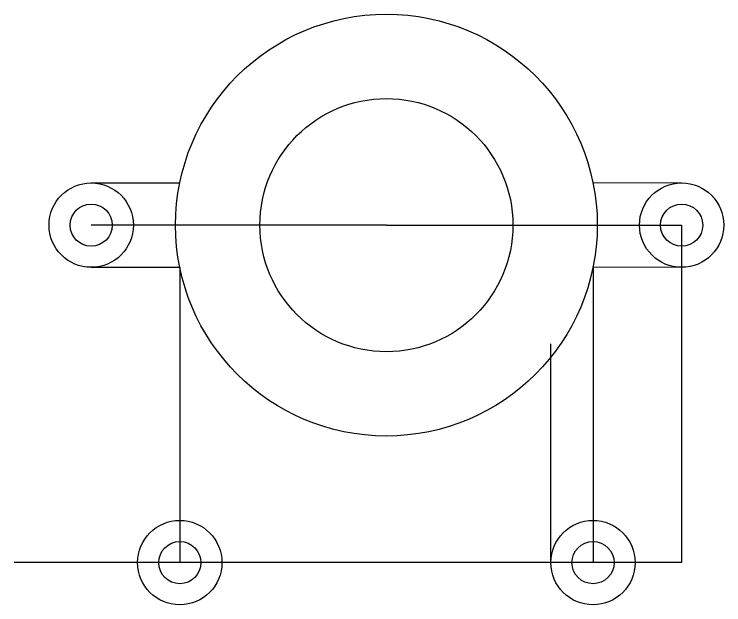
# Model space of a CAD drawing. Header units: inches. Extents: x 6 to 2718, y -10 to 880.
# Drawn here: x 2071.3 to 2239.6, y 23.1 to 163.1 of the extents above; entities that cross this region are included whole.
import ezdxf

# ---------------------------------------------------------------- set-up
doc = ezdxf.new("R2010")
doc.units = ezdxf.units.IN
doc.header["$MEASUREMENT"] = 0

msp = doc.modelspace()

# ---------------------------------------------------------------- linework, layer by layer
for p, q in [((2089.604, 123.066), (2110.614, 123.067)), ((2229.604, 123.066), (2208.597, 123.05)), ((2159.604, 113.066), (2089.604, 113.066)), ((2159.604, 113.066), (2229.604, 113.066)), ((2229.604, 113.066), (2229.604, 33.066)), ((2089.604, 103.066), (2110.614, 103.067)), ((2110.614, 103.067), (2110.614, 33.066)), ((2229.604, 103.066), (2208.592, 103.056)), ((2208.592, 103.056), (2208.592, 33.066)), ((2198.592, 33.066), (2198.592, 84.892)), ((2229.604, 33.066), (2071.348, 33.066))]:
    msp.add_line(p, q)
for centre, radius in [((2159.604, 113.066), 50), ((2159.604, 113.066), 30), ((2089.604, 113.066), 10), ((2229.604, 113.066), 10), ((2089.604, 113.066), 5), ((2229.604, 113.066), 5), ((2110.614, 33.066), 10), ((2208.592, 33.066), 10), ((2110.614, 33.066), 5), ((2208.592, 33.066), 5)]:
    msp.add_circle(centre, radius)

doc.saveas('drawing.dxf')
